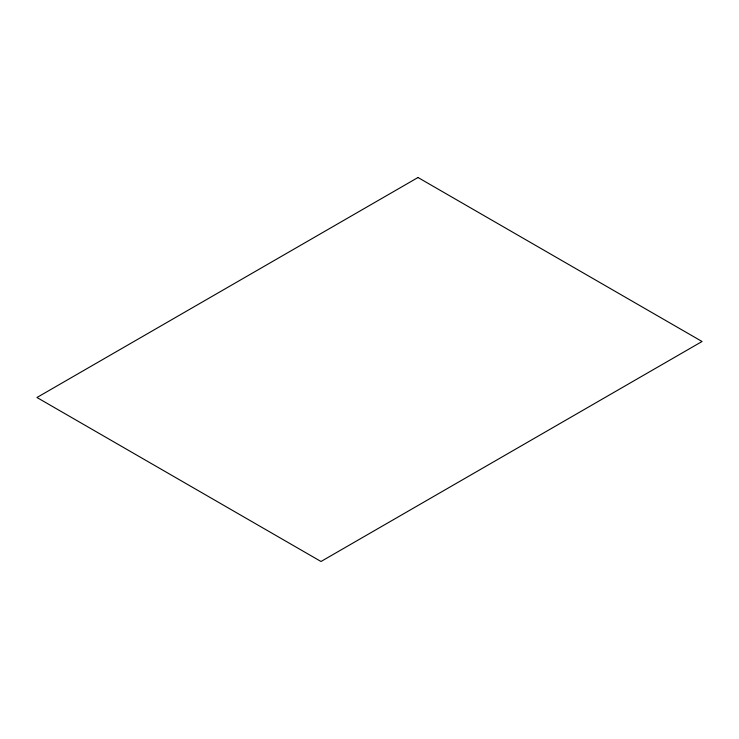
<?xml version="1.0" encoding="UTF-8"?>
<svg xmlns="http://www.w3.org/2000/svg" width="739" height="739" viewBox="0 0 739 739"><rect width="100%" height="100%" fill="white"/><g stroke="black" fill="none" stroke-linecap="round" stroke-linejoin="round"><path stroke-width="1.11" d="M417.997 177.508L36.95 397.499L321.003 561.492L702.05 341.501L417.997 177.508"/></g></svg>
